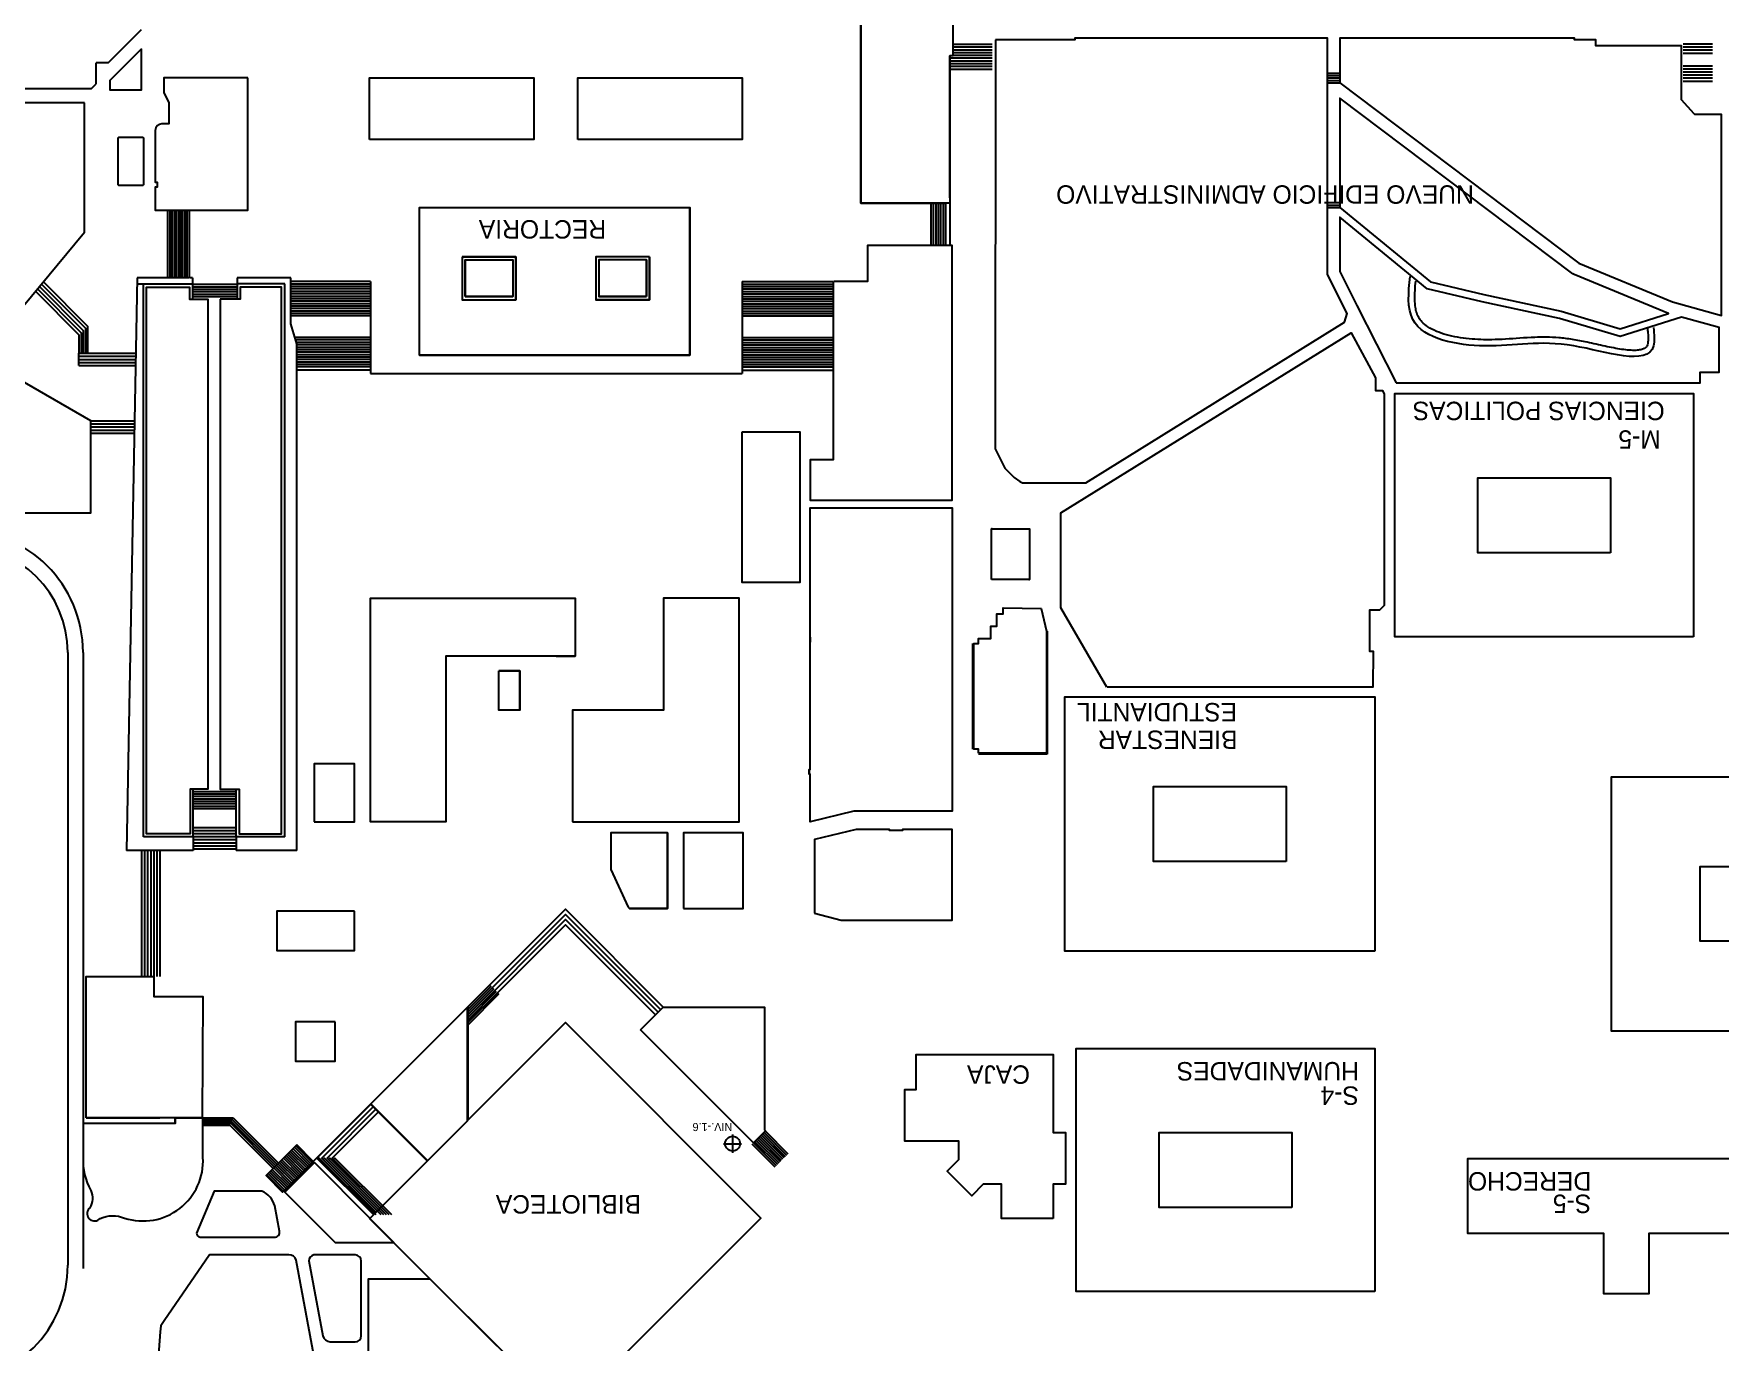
# Model space of a CAD drawing. Header units: millimetres. Extents: x 1062 to 2630, y 446 to 2121.
# Drawn here: x 1831.3 to 2106.1, y 1714.2 to 1927.4 of the extents above; entities that cross this region are included whole.
import ezdxf

# ---------------------------------------------------------------- set-up
doc = ezdxf.new("R2010")
doc.units = ezdxf.units.MM
for name, color, linetype in [('1 EDIFICIO_MOSHE', 5, 'Continuous'), ('2 AREA VERDE_MOSHE', 3, 'Continuous'), ('4 LINEAS_MOSHE', 6, 'Continuous'), ('5 TEXTO_MOSHE', 1, 'Continuous'), ('6 AREAS DEPORTIVAS', 194, 'Continuous'), ('7 ZONA DE PARQUEO MOSHE', 132, 'Continuous')]:
    doc.layers.add(name, color=color, linetype=linetype)
doc.styles.add('md', font='')
doc.styles.get('md').set_extended_font_data('MicrogrammaDMedExt')

msp = doc.modelspace()

# ---------------------------------------------------------------- hatches: boundary and pattern name
at = {"layer": '4 LINEAS_MOSHE'}
h = msp.add_hatch(dxfattribs=at)
h.set_pattern_fill('LINE', color=256, scale=0.1, angle=675, style=0)
h.set_pattern_definition([(315, (4977.4636, 3080.30556), (0.224506403, 0.224506403), [])])
h.paths.add_polyline_path([(1869.18, 1741.33), (1871.88, 1738.63), (1876.87, 1743.63), (1874.18, 1746.32)])

# ---------------------------------------------------------------- linework, layer by layer
at = {"layer": '1 EDIFICIO_MOSHE'}
for p, q in [((1938.23, 1899.09), (1938.23, 1875.06)), ((1938.23, 1899.09), (1938.23, 1875.06)), ((1901.13, 1891.08), (1901.13, 1884.07)), ((1901.13, 1891.08), (1909.88, 1891.08)), ((1901.13, 1891.08), (1901.13, 1884.07)), ((1901.13, 1891.08), (1909.88, 1891.08)), ((1909.88, 1891.08), (1909.88, 1884.07)), ((1909.88, 1891.08), (1909.88, 1884.07)), ((1922.92, 1891.08), (1922.92, 1884.07)), ((1931.67, 1891.08), (1922.92, 1891.08)), ((1922.92, 1891.08), (1922.92, 1884.07)), ((1931.67, 1891.08), (1922.92, 1891.08)), ((1931.67, 1891.08), (1931.67, 1884.07)), ((1931.67, 1891.08), (1931.67, 1884.07)), ((1901.63, 1890.58), (1901.63, 1884.57)), ((1901.63, 1890.58), (1909.38, 1890.58)), ((1901.63, 1890.58), (1901.63, 1884.57)), ((1901.63, 1890.58), (1909.38, 1890.58)), ((1909.38, 1890.58), (1909.38, 1884.57)), ((1909.38, 1890.58), (1909.38, 1884.57)), ((1923.42, 1890.58), (1923.42, 1884.57)), ((1931.17, 1890.58), (1923.42, 1890.58)), ((1923.42, 1890.58), (1923.42, 1884.57)), ((1931.17, 1890.58), (1923.42, 1890.58)), ((1931.17, 1890.58), (1931.17, 1884.57)), ((1931.17, 1890.58), (1931.17, 1884.57)), ((1901.13, 1884.07), (1909.88, 1884.07)), ((1901.13, 1884.07), (1909.88, 1884.07)), ((1901.63, 1884.57), (1909.38, 1884.57)), ((1901.63, 1884.57), (1909.38, 1884.57)), ((1931.67, 1884.07), (1922.92, 1884.07)), ((1931.67, 1884.07), (1922.92, 1884.07)), ((1931.17, 1884.57), (1923.42, 1884.57)), ((1931.17, 1884.57), (1923.42, 1884.57)), ((1894.18, 1875.06), (1938.23, 1875.06)), ((1894.18, 1875.06), (1938.23, 1875.06))]:
    msp.add_line(p, q, dxfattribs=at)
for points in [[(1938.23, 1875.06), (1894.18, 1875.06), (1894.18, 1899.09), (1938.23, 1899.09), (1938.23, 1875.06), (1938.23, 1899.09)], [(1901.13, 1891.08), (1901.13, 1884.07), (1909.88, 1884.07), (1909.88, 1891.08)], [(1931.67, 1891.08), (1922.92, 1891.08), (1922.92, 1884.07), (1931.67, 1884.07)], [(1901.63, 1884.57), (1901.63, 1890.58), (1909.38, 1890.58), (1909.38, 1884.57)], [(1931.17, 1884.57), (1931.17, 1890.58), (1923.42, 1890.58), (1923.42, 1884.57)], [(2101.77, 1829.11), (2053.12, 1829.11), (2053.12, 1868.76), (2101.77, 1868.76)], [(2088.26, 1842.83), (2066.63, 1842.83), (2066.63, 1855.04), (2088.26, 1855.04)], [(2049.81, 1777.92), (1999.35, 1777.92), (1999.35, 1819.37), (2049.81, 1819.37)], [(2138.88, 1764.89), (2088.42, 1764.89), (2088.42, 1806.34), (2138.88, 1806.34)], [(2035.39, 1792.54), (2013.77, 1792.54), (2013.77, 1804.75), (2035.39, 1804.75)], [(2124.46, 1779.51), (2102.84, 1779.51), (2102.84, 1791.72), (2124.46, 1791.72)], [(2049.81, 1722.41), (2001.15, 1722.41), (2001.15, 1762.06), (2049.81, 1762.06)], [(2036.29, 1736.13), (2014.67, 1736.13), (2014.67, 1748.34), (2036.29, 1748.34)], [(1895.94, 1724.47), (1885.84, 1724.47), (1885.84, 1691.46), (1927.37, 1691.46), (1927.37, 1711.95), (1917.91, 1702.5)]]:
    msp.add_lwpolyline(points, close=True, dxfattribs=at)
for points in [[(1886.05, 1734.35), (1917.91, 1702.5), (1949.81, 1734.4), (1917.96, 1766.25), (1886.06, 1734.35)], [(1997.44, 1734.33), (1989.03, 1734.33), (1989.03, 1739.93), (1986.04, 1739.93), (1984.15, 1738.05), (1980.14, 1742.06), (1982.03, 1743.94), (1982.03, 1746.94), (1973.27, 1746.94), (1973.27, 1755.35), (1975.09, 1755.35), (1975.09, 1761.06), (1997.44, 1761.06), (1997.44, 1748.34), (1999.42, 1748.34), (1999.42, 1739.93), (1997.44, 1739.93), (1997.44, 1734.33)], [(2160.47, 1744.07), (2160.47, 1731.96), (2138.36, 1731.96), (2138.36, 1722.11), (2138.36, 1731.96), (2160.47, 1731.96), (2160.47, 1744.07), (2064.96, 1744.07), (2064.96, 1731.96), (2087.08, 1731.96), (2087.08, 1722.11), (2094.51, 1722.11), (2094.51, 1731.96), (2130.93, 1731.96), (2130.1, 1731.96)]]:
    msp.add_lwpolyline(points, dxfattribs=at)
at = {"layer": '2 AREA VERDE_MOSHE'}
for p, q in [((1981.08, 1930.22), (1981.08, 1924.12)), ((1980.58, 1900.69), (1980.58, 1923.82)), ((1995, 1854.06), (1995, 1854.21)), ((1987.46, 1846.71), (1987.36, 1846.71)), ((1987.36, 1846.61), (1987.36, 1846.71)), ((1987.46, 1846.71), (1993.47, 1846.71)), ((1993.47, 1846.71), (1993.57, 1846.71)), ((1993.57, 1846.61), (1993.57, 1846.71)), ((1987.36, 1838.6), (1987.36, 1846.61)), ((1987.36, 1838.6), (1987.36, 1846.61)), ((1993.57, 1846.61), (1993.57, 1838.6)), ((1993.57, 1846.61), (1993.57, 1838.6)), ((1987.36, 1838.6), (1987.36, 1838.5)), ((1987.36, 1838.6), (1987.36, 1838.5)), ((1987.36, 1838.6), (1987.36, 1838.5)), ((1987.46, 1838.5), (1987.36, 1838.5)), ((1987.46, 1838.5), (1987.36, 1838.5)), ((1987.46, 1838.5), (1987.36, 1838.5)), ((1993.47, 1838.5), (1987.46, 1838.5)), ((1993.47, 1838.5), (1987.46, 1838.5)), ((1993.47, 1838.5), (1987.46, 1838.5)), ((1993.47, 1838.5), (1993.57, 1838.5)), ((1993.47, 1838.5), (1993.57, 1838.5)), ((1993.47, 1838.5), (1993.57, 1838.5)), ((1993.57, 1838.6), (1993.57, 1838.5)), ((1993.57, 1838.6), (1993.57, 1838.5)), ((1993.57, 1838.6), (1993.57, 1838.5)), ((1984.36, 1810.83), (1984.36, 1828.05)), ((1996.32, 1830.05), (1996.47, 1830.05)), ((1996.47, 1830.05), (1996.47, 1810.03)), ((1910.5, 1823.58), (1907.09, 1823.58)), ((1910.5, 1817.17), (1910.5, 1823.58)), ((1996.47, 1810.03), (1985.26, 1810.03)), ((1957.85, 1807.53), (1957.65, 1807.53)), ((1957.65, 1807.53), (1957.65, 1806.73)), ((1957.65, 1806.73), (1957.85, 1806.73)), ((1934.61, 1797.2), (1925.33, 1797.2)), ((1925.33, 1797.2), (1925.33, 1791.2)), ((1934.61, 1797.2), (1934.61, 1784.86)), ((1925.33, 1791.2), (1928.17, 1785.08)), ((1928.17, 1785.08), (1928.38, 1784.86)), ((1934.61, 1784.86), (1928.38, 1784.86)), ((1854.38, 1749.84), (1854.38, 1750.75))]:
    msp.add_line(p, q, dxfattribs=at)
for points in [[(1966.06, 1930.22), (1966.06, 1899.79), (1979.78, 1899.79), (1966.06, 1899.79), (1966.06, 1930.22), (1980.28, 1930.22), (1981.08, 1930.22), (1981.08, 1924.12), (1981.08, 1923.82), (1980.58, 1923.82), (1980.58, 1900.69), (1980.58, 1899.79), (1979.78, 1899.79)], [(1988.01, 1926.42), (1987.96, 1859.77), (1989.53, 1856.63), (1991.09, 1855.07), (1992, 1854.45), (1992.43, 1854.21), (2002.46, 1854.21), (2002.46, 1854.21), (2002.73, 1854.22), (2044.91, 1880.4), (2045.34, 1881.85), (2042.12, 1888.19), (2042.12, 1926.72), (2000.98, 1926.72), (2000.98, 1926.42), (1988.01, 1926.42)], [(1919.97, 1910.19), (1919.97, 1920.21), (1946.74, 1920.21), (1946.74, 1910.2), (1919.97, 1910.2)], [(1961.56, 1887.02), (1961.56, 1882.62), (1961.56, 1876.11), (1961.56, 1871.81), (1961.56, 1857.99), (1958.05, 1857.99), (1957.85, 1857.99), (1957.85, 1854.19), (1957.85, 1853.39), (1957.85, 1851.38), (1963.86, 1851.38), (1980.98, 1851.38), (1980.98, 1892.93), (1967.16, 1892.93), (1967.16, 1887.02), (1961.66, 1887.02)], [(1857.31, 1804.29), (1856.81, 1804.29), (1856.81, 1797.04), (1849.68, 1797.04), (1849.68, 1886.14), (1856.69, 1886.14), (1856.69, 1884.14), (1857.19, 1884.14), (1859.69, 1884.14), (1859.69, 1804.29), (1857.06, 1804.29)], [(2006.18, 1820.93), (1998.67, 1833.86), (1998.67, 1849.35), (2045.97, 1878.7), (2049.94, 1871.33), (2049.94, 1869.27), (2051.08, 1869.27), (2051.34, 1868.67), (2051.34, 1834.23), (2050.57, 1833.46), (2048.94, 1833.46), (2048.94, 1826.82), (2049.54, 1826.82), (2049.52, 1820.93), (2006.2, 1820.91)], [(1957.85, 1829.06), (1957.85, 1828.26), (1957.85, 1829.06), (1957.85, 1846.48), (1957.85, 1850.08), (1957.85, 1850.18), (1963.86, 1850.18), (1980.98, 1850.18), (1980.98, 1833.66), (1980.98, 1800.73), (1964.96, 1800.73), (1957.85, 1799), (1957.85, 1806.73), (1957.65, 1806.73), (1957.65, 1807.53), (1957.85, 1807.53), (1957.85, 1828.26)], [(1987.36, 1838.5), (1987.36, 1846.71), (1993.57, 1846.71), (1993.57, 1838.5), (1987.36, 1838.5)], [(1987.36, 1838.5), (1987.36, 1846.71), (1993.57, 1846.71), (1993.57, 1838.5), (1987.36, 1838.5)], [(1916.45, 1825.98), (1919.56, 1825.98), (1898.48, 1825.98), (1898.48, 1799), (1886.17, 1799), (1886.17, 1835.44), (1919.56, 1835.44), (1919.56, 1825.98)], [(1985.26, 1810.18), (1985.26, 1810.83), (1984.51, 1810.83), (1984.51, 1828.05), (1985.26, 1828.05), (1985.26, 1828.85), (1987.26, 1828.85), (1987.26, 1830.85), (1988.26, 1830.85), (1988.26, 1832.86), (1989.26, 1832.86), (1989.26, 1833.86), (1995.49, 1833.75), (1996.32, 1830.05), (1996.32, 1810.18), (1985.26, 1810.18)]]:
    msp.add_lwpolyline(points, dxfattribs=at)
for points in [[(2083.09, 1890.03), (2098.31, 1883.72), (2106.32, 1881.52), (2106.32, 1914.26), (2105.62, 1914.26), (2104.22, 1914.26), (2101.98, 1914.26), (2101.89, 1914.36), (2099.79, 1916.66), (2099.79, 1925.42), (2085.87, 1925.42), (2085.87, 1926.42), (2082.37, 1926.42), (2082.37, 1926.72), (2044.13, 1926.72), (2044.13, 1919.41)], [(1848.88, 1924.94), (1843.74, 1919.8), (1843.74, 1918.3), (1848.88, 1918.3)], [(1886.05, 1910.2), (1886.05, 1920.21), (1912.82, 1920.21), (1912.82, 1910.2)], [(1839.62, 1916.18), (1829.36, 1916.18), (1829.36, 1882.75), (1839.62, 1895.06)], [(2058.93, 1886.97), (2067.57, 1884.92), (2080.21, 1882.18), (2089.79, 1879.33), (2097.66, 1881.83), (2082.33, 1888.18), (2082.09, 1888.28), (2044.13, 1916.9), (2044.13, 1908.49), (2044.13, 1906.49), (2044.13, 1901.59), (2044.13, 1899.09)], [(2053.3, 1870.53), (2102.82, 1870.53), (2102.82, 1872.24), (2105.92, 1872.24), (2105.92, 1879.55), (2099.79, 1881.24), (2089.8, 1878.07), (2079.91, 1881.02), (2067.31, 1883.75), (2058.38, 1885.86), (2044.13, 1897.54), (2044.13, 1888.68), (2046.92, 1883.15)], [(1861.69, 1884.14), (1861.69, 1804.29), (1864.32, 1804.29), (1864.82, 1804.29), (1864.82, 1797.04), (1871.71, 1797.04), (1871.71, 1886.14), (1864.95, 1886.14), (1864.95, 1884.14), (1864.45, 1884.14)], [(1840.6, 1864.33), (1823.85, 1874.01), (1823.85, 1853.13), (1823.85, 1849.32), (1840.6, 1849.32)], [(1946.69, 1862.47), (1946.69, 1838.04), (1956.2, 1838.04), (1956.2, 1862.47)], [(1919.11, 1799), (1946.24, 1799), (1946.24, 1835.44), (1933.93, 1835.44), (1933.93, 1817.17), (1919.11, 1817.17)], [(1907.09, 1823.58), (1910.5, 1823.58), (1910.5, 1817.17), (1907.09, 1817.17)], [(1877.01, 1799), (1883.57, 1799), (1883.57, 1808.41), (1877.01, 1808.41)], [(1928.17, 1785.08), (1928.38, 1784.86), (1934.61, 1784.86), (1934.61, 1797.2), (1925.33, 1797.2), (1925.33, 1791.2)], [(1937.21, 1784.86), (1946.93, 1784.86), (1946.93, 1797.2), (1937.21, 1797.2)], [(1958.56, 1784.12), (1962.86, 1782.95), (1980.98, 1782.95), (1980.98, 1797.57), (1980.98, 1797.72), (1972.87, 1797.72), (1972.87, 1797.57), (1970.77, 1797.57), (1970.77, 1797.72), (1965.32, 1797.72), (1958.56, 1796.08)], [(1883.57, 1784.43), (1870.95, 1784.43), (1870.95, 1778.02), (1883.57, 1778.02)], [(1930.17, 1765.09), (1933.88, 1768.8), (1950.4, 1768.8), (1950.4, 1748.78), (1950.58, 1748.6), (1948.62, 1746.64)], [(1880.41, 1766.41), (1873.96, 1766.41), (1873.96, 1759.95), (1880.41, 1759.95)], [(1877.05, 1743.45), (1872.23, 1738.63), (1880.46, 1730.4), (1890.01, 1730.4), (1886.06, 1734.35), (1886.1, 1734.4)]]:
    msp.add_lwpolyline(points, close=True, dxfattribs=at)
for points in [[(1866.2, 1920.23), (1852.53, 1920.23), (1852.53, 1917.84), (1853.33, 1916.14), (1853.33, 1912.72), (1852.2, 1912.72, 0.392499), (1851.13, 1911.65), (1851.13, 1903.21), (1851.43, 1903.21), (1851.43, 1902.41), (1851.13, 1902.41), (1851.13, 1898.66), (1866.2, 1898.66)], [(1849.03, 1910.57, -0.414214), (1849.22, 1910.37), (1849.22, 1902.85, -0.414214), (1849.03, 1902.66), (1845.26, 1902.66, -0.414214), (1845.07, 1902.85), (1845.07, 1910.37, -0.414214), (1845.26, 1910.57)], [(1858.89, 1744.28), (1858.89, 1750.75), (1854.38, 1750.75), (1854.38, 1749.84), (1839.37, 1749.84), (1839.37, 1744.28, 0.143937), (1840.61, 1738.9, -0.251152), (1840.45, 1736.05, 0.038993), (1840.32, 1735.92, 0.999988), (1842.12, 1734.33, -0.20697), (1846.12, 1734.4, 0.527637)], [(1857.85, 1731.95, 0.381425), (1858.42, 1731.3), (1870.54, 1731.29, 0.505734), (1871.36, 1732.28), (1870.59, 1736.39, 0.230638), (1868.5, 1738.8), (1861.74, 1738.8), (1860.74, 1738.8)], [(1880.31, 1690.27, 0.646086), (1880.94, 1690.68), (1880.94, 1690.7), (1874.06, 1727.56, 0.36095), (1872.9, 1728.39), (1859.94, 1728.4), (1852.58, 1717.67), (1852.02, 1716.84), (1851.94, 1715.84), (1851.49, 1710.02)], [(1878.43, 1715.2, 0.295462), (1879.61, 1714.23), (1883.7, 1714.23, 0.408903), (1884.68, 1715.21), (1884.68, 1727.4, 0.40806), (1883.68, 1728.4), (1876.97, 1728.4, 0.350214), (1876.15, 1727.41)]]:
    msp.add_lwpolyline(points, format="xyb", close=True, dxfattribs=at)
at = {"layer": '4 LINEAS_MOSHE'}
for p, q in [((1981.08, 1925.72), (1987.51, 1925.72)), ((1981.08, 1925.72), (1987.51, 1925.72)), ((1981.08, 1925.27), (1987.51, 1925.27)), ((1981.08, 1925.27), (1987.51, 1925.27)), ((1981.08, 1924.82), (1987.51, 1924.82)), ((1981.08, 1924.82), (1987.51, 1924.82)), ((1981.08, 1924.37), (1987.51, 1924.37)), ((1981.08, 1924.37), (1987.51, 1924.37)), ((1981.08, 1923.92), (1987.51, 1923.92)), ((1981.08, 1923.92), (1987.51, 1923.92)), ((2104.85, 1925.72), (2100.09, 1925.72)), ((2104.85, 1925.22), (2100.09, 1925.22)), ((2104.85, 1924.72), (2100.09, 1924.72)), ((2104.85, 1924.22), (2100.09, 1924.22)), ((1980.58, 1923.47), (1987.51, 1923.47)), ((1980.58, 1923.47), (1987.51, 1923.47)), ((1980.58, 1923.02), (1987.51, 1923.02)), ((1980.58, 1923.02), (1987.51, 1923.02)), ((1980.58, 1922.57), (1987.51, 1922.57)), ((1980.58, 1922.57), (1987.51, 1922.57)), ((1980.58, 1922.11), (1987.51, 1922.11)), ((1980.58, 1922.11), (1987.51, 1922.11)), ((1980.58, 1921.66), (1987.51, 1921.66)), ((1980.58, 1921.66), (1987.51, 1921.66)), ((2042.12, 1921.01), (2044.13, 1921.01)), ((2042.12, 1921.01), (2044.13, 1921.01)), ((2042.12, 1921.01), (2044.13, 1921.01)), ((2042.12, 1921.01), (2044.13, 1921.01)), ((2042.12, 1921.01), (2044.13, 1921.01)), ((2042.12, 1921.01), (2044.13, 1921.01)), ((2042.12, 1921.01), (2044.13, 1921.01)), ((2042.12, 1921.01), (2044.13, 1921.01)), ((2042.12, 1921.01), (2044.13, 1921.01)), ((2042.12, 1921.01), (2044.13, 1921.01)), ((2042.12, 1921.01), (2044.13, 1921.01)), ((2042.12, 1921.01), (2044.13, 1921.01)), ((2100.09, 1922.21), (2104.85, 1922.21)), ((2100.09, 1921.71), (2104.85, 1921.71)), ((2100.09, 1921.21), (2104.85, 1921.21)), ((2042.12, 1920.61), (2044.13, 1920.61)), ((2042.12, 1920.61), (2044.13, 1920.61)), ((2042.12, 1920.61), (2044.13, 1920.61)), ((2042.12, 1920.61), (2044.13, 1920.61)), ((2042.12, 1920.61), (2044.13, 1920.61)), ((2042.12, 1920.61), (2044.13, 1920.61)), ((2042.12, 1920.61), (2044.13, 1920.61)), ((2042.12, 1920.61), (2044.13, 1920.61)), ((2042.12, 1920.61), (2044.13, 1920.61)), ((2042.12, 1920.61), (2044.13, 1920.61)), ((2042.12, 1920.61), (2044.13, 1920.61)), ((2042.12, 1920.61), (2044.13, 1920.61)), ((2042.12, 1920.21), (2044.13, 1920.21)), ((2042.12, 1920.21), (2044.13, 1920.21)), ((2042.12, 1920.21), (2044.13, 1920.21)), ((2042.12, 1920.21), (2044.13, 1920.21)), ((2042.12, 1920.21), (2044.13, 1920.21)), ((2042.12, 1920.21), (2044.13, 1920.21)), ((2042.12, 1920.21), (2044.13, 1920.21)), ((2042.12, 1920.21), (2044.13, 1920.21)), ((2042.12, 1920.21), (2044.13, 1920.21)), ((2042.12, 1920.21), (2044.13, 1920.21)), ((2042.12, 1920.21), (2044.13, 1920.21)), ((2042.12, 1920.21), (2044.13, 1920.21)), ((2042.12, 1919.81), (2044.13, 1919.81)), ((2042.12, 1919.81), (2044.13, 1919.81)), ((2042.12, 1919.81), (2044.13, 1919.81)), ((2042.12, 1919.81), (2044.13, 1919.81)), ((2042.12, 1919.81), (2044.13, 1919.81)), ((2042.12, 1919.81), (2044.13, 1919.81)), ((2042.12, 1919.81), (2044.13, 1919.81)), ((2042.12, 1919.81), (2044.13, 1919.81)), ((2042.12, 1919.81), (2044.13, 1919.81)), ((2042.12, 1919.81), (2044.13, 1919.81)), ((2042.12, 1919.81), (2044.13, 1919.81)), ((2042.12, 1919.81), (2044.13, 1919.81)), ((2042.12, 1919.41), (2044.13, 1919.41)), ((2042.12, 1919.41), (2044.13, 1919.41)), ((2042.12, 1919.41), (2044.13, 1919.41)), ((2042.12, 1919.41), (2044.13, 1919.41)), ((2042.12, 1919.41), (2044.13, 1919.41)), ((2042.12, 1919.41), (2044.13, 1919.41)), ((2042.12, 1919.41), (2044.13, 1919.41)), ((2042.12, 1919.41), (2044.13, 1919.41)), ((2042.12, 1919.41), (2044.13, 1919.41)), ((2042.12, 1919.41), (2044.13, 1919.41)), ((2042.12, 1919.41), (2044.13, 1919.41)), ((2042.12, 1919.41), (2044.13, 1919.41)), ((2100.09, 1920.71), (2104.85, 1920.71)), ((2100.09, 1920.21), (2104.85, 1920.21)), ((2100.09, 1919.71), (2104.85, 1919.71)), ((1977.47, 1899.79), (1977.47, 1892.93)), ((1977.88, 1899.79), (1977.88, 1892.93)), ((1978.28, 1899.79), (1978.28, 1892.93)), ((1978.68, 1899.79), (1978.68, 1892.93)), ((1979.08, 1899.79), (1979.08, 1892.93)), ((1979.48, 1899.79), (1979.48, 1892.93)), ((1979.88, 1899.79), (1979.88, 1892.93)), ((1980.58, 1899.79), (1980.58, 1892.93)), ((2042.12, 1899.89), (2044.13, 1899.89)), ((2042.12, 1899.89), (2044.13, 1899.89)), ((2042.12, 1899.89), (2044.13, 1899.89)), ((2042.12, 1899.89), (2044.13, 1899.89)), ((2042.12, 1899.89), (2044.13, 1899.89)), ((2042.12, 1899.89), (2044.13, 1899.89)), ((2042.12, 1899.89), (2044.13, 1899.89)), ((2042.12, 1899.89), (2044.13, 1899.89)), ((2042.12, 1899.49), (2044.13, 1899.49)), ((2042.12, 1899.49), (2044.13, 1899.49)), ((2042.12, 1899.49), (2044.13, 1899.49)), ((2042.12, 1899.49), (2044.13, 1899.49)), ((2042.12, 1899.49), (2044.13, 1899.49)), ((2042.12, 1899.49), (2044.13, 1899.49)), ((2042.12, 1899.49), (2044.13, 1899.49)), ((2042.12, 1899.49), (2044.13, 1899.49)), ((2042.12, 1899.09), (2044.13, 1899.09)), ((2042.12, 1899.09), (2044.13, 1899.09)), ((2042.12, 1899.09), (2044.13, 1899.09)), ((2042.12, 1899.09), (2044.13, 1899.09)), ((2042.12, 1899.09), (2044.13, 1899.09)), ((2042.12, 1899.09), (2044.13, 1899.09)), ((2042.12, 1899.09), (2044.13, 1899.09)), ((2042.12, 1899.09), (2044.13, 1899.09)), ((1853.19, 1887.64), (1853.19, 1898.66)), ((1853.19, 1887.64), (1853.19, 1898.66)), ((1853.54, 1887.64), (1853.54, 1898.66)), ((1853.54, 1887.64), (1853.54, 1898.66)), ((1853.89, 1887.64), (1853.89, 1898.66)), ((1853.89, 1887.64), (1853.89, 1898.66)), ((1854.24, 1887.64), (1854.24, 1898.66)), ((1854.24, 1887.64), (1854.24, 1898.66)), ((1854.59, 1887.64), (1854.59, 1898.66)), ((1854.59, 1887.64), (1854.59, 1898.66)), ((1854.94, 1887.64), (1854.94, 1898.66)), ((1854.94, 1887.64), (1854.94, 1898.66)), ((1855.29, 1887.64), (1855.29, 1898.66)), ((1855.29, 1887.64), (1855.29, 1898.66)), ((1855.64, 1887.64), (1855.64, 1898.66)), ((1855.64, 1887.64), (1855.64, 1898.66)), ((1855.99, 1887.64), (1855.99, 1898.66)), ((1855.99, 1887.64), (1855.99, 1898.66)), ((1856.34, 1887.64), (1856.34, 1898.66)), ((1856.34, 1887.64), (1856.34, 1898.66)), ((1856.69, 1887.66), (1856.69, 1898.66)), ((1856.69, 1887.66), (1856.69, 1898.66)), ((1831.6, 1885.44), (1838.69, 1878.35)), ((1831.6, 1885.44), (1838.69, 1878.35)), ((1831.92, 1885.83), (1839.04, 1878.7)), ((1831.92, 1885.83), (1839.04, 1878.7)), ((1832.24, 1886.21), (1839.4, 1879.06)), ((1832.24, 1886.21), (1839.4, 1879.06)), ((1832.56, 1886.6), (1839.75, 1879.41)), ((1832.56, 1886.6), (1839.75, 1879.41)), ((1832.89, 1886.98), (1840.1, 1879.77)), ((1832.89, 1886.98), (1840.1, 1879.77)), ((1864.45, 1886.54), (1857.19, 1886.54)), ((1864.45, 1886.14), (1857.19, 1886.14)), ((1864.45, 1885.74), (1857.19, 1885.74)), ((1864.45, 1885.34), (1857.19, 1885.34)), ((1886.22, 1887.02), (1873.21, 1887.02)), ((1886.21, 1886.62), (1873.21, 1886.62)), ((1886.19, 1886.22), (1873.21, 1886.22)), ((1886.18, 1885.82), (1873.21, 1885.82)), ((1886.16, 1885.42), (1873.21, 1885.42)), ((1886.22, 1887.02), (1874.16, 1887.02)), ((1886.21, 1886.62), (1874.16, 1886.62)), ((1886.19, 1886.22), (1874.16, 1886.22)), ((1886.18, 1885.82), (1874.16, 1885.82)), ((1886.16, 1885.42), (1874.16, 1885.42)), ((1886.22, 1887.02), (1886.22, 1872.06)), ((1886.22, 1887.02), (1886.22, 1885.82)), ((1886.22, 1887.02), (1886.22, 1872.06)), ((1886.22, 1887.02), (1886.22, 1885.82)), ((1946.74, 1887.02), (1946.74, 1872.06)), ((1946.74, 1887.02), (1961.56, 1887.02)), ((1946.74, 1887.02), (1946.74, 1872.06)), ((1946.74, 1887.02), (1946.74, 1872.06)), ((1946.74, 1887.02), (1961.56, 1887.02)), ((1946.74, 1887.02), (1946.74, 1872.06)), ((1946.74, 1887.02), (1959.61, 1887.02)), ((1946.74, 1887.02), (1946.74, 1872.06)), ((1946.74, 1886.62), (1961.56, 1886.62)), ((1946.74, 1886.62), (1961.56, 1886.62)), ((1946.74, 1886.62), (1959.61, 1886.62)), ((1946.74, 1886.22), (1961.56, 1886.22)), ((1946.74, 1886.22), (1961.56, 1886.22)), ((1946.74, 1886.22), (1959.61, 1886.22)), ((1946.74, 1885.82), (1961.56, 1885.82)), ((1946.74, 1885.82), (1961.56, 1885.82)), ((1946.74, 1885.82), (1959.61, 1885.82)), ((1946.74, 1885.42), (1961.56, 1885.42)), ((1946.74, 1885.42), (1961.56, 1885.42)), ((1946.74, 1885.42), (1959.61, 1885.42)), ((1864.45, 1884.94), (1857.19, 1884.94)), ((1864.45, 1884.54), (1857.19, 1884.54)), ((1886.15, 1885.02), (1873.21, 1885.02)), ((1886.13, 1884.62), (1873.21, 1884.62)), ((1886.12, 1884.22), (1873.21, 1884.22)), ((1886.1, 1883.82), (1873.21, 1883.82)), ((1886.09, 1883.42), (1873.21, 1883.42)), ((1886.07, 1883.02), (1873.21, 1883.02)), ((1886.06, 1882.62), (1873.21, 1882.62)), ((1886.15, 1885.02), (1874.16, 1885.02)), ((1886.13, 1884.62), (1874.16, 1884.62)), ((1886.12, 1884.22), (1874.16, 1884.22)), ((1886.1, 1883.82), (1874.16, 1883.82)), ((1886.09, 1883.42), (1874.16, 1883.42)), ((1886.07, 1883.02), (1874.16, 1883.02)), ((1886.06, 1882.62), (1874.16, 1882.62)), ((1946.74, 1885.02), (1961.56, 1885.02)), ((1946.74, 1885.02), (1961.56, 1885.02)), ((1946.74, 1885.02), (1959.61, 1885.02)), ((1946.74, 1884.62), (1961.56, 1884.62)), ((1946.74, 1884.62), (1961.56, 1884.62)), ((1946.74, 1884.62), (1959.61, 1884.62)), ((1946.74, 1884.22), (1961.56, 1884.22)), ((1946.74, 1884.22), (1961.56, 1884.22)), ((1946.74, 1884.22), (1959.61, 1884.22)), ((1946.74, 1883.82), (1961.56, 1883.82)), ((1946.74, 1883.82), (1961.56, 1883.82)), ((1946.74, 1883.82), (1959.61, 1883.82)), ((1946.74, 1883.42), (1961.56, 1883.42)), ((1946.74, 1883.42), (1961.56, 1883.42)), ((1946.74, 1883.42), (1959.61, 1883.42)), ((1946.74, 1883.02), (1961.56, 1883.02)), ((1946.74, 1883.02), (1961.56, 1883.02)), ((1946.74, 1883.02), (1959.61, 1883.02)), ((1946.74, 1882.62), (1961.56, 1882.62)), ((1946.74, 1882.62), (1961.56, 1882.62)), ((1946.74, 1882.62), (1959.61, 1882.62)), ((1840.1, 1879.77), (1840.1, 1875.35)), ((1840.1, 1879.77), (1840.1, 1875.35)), ((1886.04, 1882.22), (1873.21, 1882.22)), ((1886.03, 1881.82), (1873.21, 1881.82)), ((1886.01, 1881.42), (1873.21, 1881.42)), ((1886.04, 1882.22), (1874.16, 1882.22)), ((1886.03, 1881.82), (1874.16, 1881.82)), ((1886.01, 1881.42), (1874.16, 1881.42)), ((1946.74, 1882.22), (1961.56, 1882.22)), ((1946.74, 1881.82), (1961.56, 1881.82)), ((1946.74, 1881.42), (1961.56, 1881.42)), ((1946.76, 1882.22), (1961.56, 1882.22)), ((1946.76, 1882.22), (1959.61, 1882.22)), ((1946.77, 1881.82), (1961.56, 1881.82)), ((1946.77, 1881.82), (1959.61, 1881.82)), ((1946.78, 1881.42), (1961.56, 1881.42)), ((1946.78, 1881.42), (1959.61, 1881.42)), ((1838.69, 1878.35), (1838.69, 1875.35)), ((1838.69, 1878.35), (1838.69, 1875.35)), ((1839.04, 1878.7), (1839.04, 1875.35)), ((1839.04, 1878.7), (1839.04, 1875.35)), ((1839.4, 1879.06), (1839.4, 1875.35)), ((1839.4, 1879.06), (1839.4, 1875.35)), ((1839.75, 1879.41), (1839.75, 1875.35)), ((1839.75, 1879.41), (1839.75, 1875.35)), ((1886.22, 1877.91), (1873.89, 1877.91)), ((1886.22, 1877.51), (1874.01, 1877.51)), ((1886.22, 1877.11), (1874.14, 1877.11)), ((1886.22, 1877.91), (1874.84, 1877.91)), ((1886.22, 1877.51), (1874.96, 1877.51)), ((1886.22, 1877.11), (1875.09, 1877.11)), ((1946.74, 1877.91), (1961.56, 1877.91)), ((1946.74, 1877.51), (1961.56, 1877.51)), ((1946.74, 1877.11), (1961.56, 1877.11)), ((1946.91, 1877.91), (1961.56, 1877.91)), ((1946.91, 1877.91), (1959.27, 1877.91)), ((1946.93, 1877.51), (1961.56, 1877.51)), ((1946.93, 1877.51), (1959.21, 1877.51)), ((1946.94, 1877.11), (1961.56, 1877.11)), ((1946.94, 1877.11), (1959.15, 1877.11)), ((1838.69, 1875.35), (1847.95, 1875.35)), ((1838.69, 1873.34), (1838.69, 1875.35)), ((1838.69, 1875.35), (1847.95, 1875.35)), ((1838.69, 1875.35), (1847.95, 1875.35)), ((1838.69, 1873.34), (1838.69, 1875.35)), ((1838.69, 1874.85), (1847.94, 1874.85)), ((1838.69, 1874.85), (1847.94, 1874.85)), ((1838.69, 1874.85), (1847.94, 1874.85)), ((1838.69, 1874.35), (1847.93, 1874.35)), ((1838.69, 1874.35), (1847.93, 1874.35)), ((1838.69, 1874.35), (1847.93, 1874.35)), ((1886.22, 1876.71), (1874.21, 1876.71)), ((1886.22, 1876.31), (1874.21, 1876.31)), ((1886.22, 1875.91), (1874.21, 1875.91)), ((1886.22, 1875.51), (1874.21, 1875.51)), ((1886.22, 1875.11), (1874.21, 1875.11)), ((1886.22, 1874.71), (1874.21, 1874.71)), ((1886.22, 1874.31), (1874.21, 1874.31)), ((1886.22, 1876.71), (1875.16, 1876.71)), ((1886.22, 1876.31), (1875.16, 1876.31)), ((1886.22, 1875.91), (1875.16, 1875.91)), ((1886.22, 1875.51), (1875.16, 1875.51)), ((1886.22, 1875.11), (1875.16, 1875.11)), ((1886.22, 1874.71), (1875.16, 1874.71)), ((1886.22, 1874.31), (1875.16, 1874.31)), ((1946.74, 1876.71), (1961.56, 1876.71)), ((1946.74, 1876.31), (1961.56, 1876.31)), ((1946.74, 1875.91), (1961.56, 1875.91)), ((1946.74, 1875.91), (1961.56, 1875.91)), ((1946.74, 1875.51), (1961.56, 1875.51)), ((1946.74, 1875.51), (1961.56, 1875.51)), ((1946.74, 1875.11), (1961.56, 1875.11)), ((1946.74, 1875.11), (1961.56, 1875.11)), ((1946.74, 1874.71), (1961.56, 1874.71)), ((1946.74, 1874.71), (1961.56, 1874.71)), ((1946.74, 1874.31), (1961.56, 1874.31)), ((1946.74, 1874.31), (1961.56, 1874.31)), ((1946.96, 1876.71), (1961.56, 1876.71)), ((1946.96, 1876.71), (1959.11, 1876.71)), ((1946.97, 1876.31), (1961.56, 1876.31)), ((1946.97, 1876.31), (1959.11, 1876.31)), ((1946.99, 1875.91), (1959.11, 1875.91)), ((1947, 1875.51), (1959.11, 1875.51)), ((1947.02, 1875.11), (1959.11, 1875.11)), ((1947.03, 1874.71), (1959.11, 1874.71)), ((1947.05, 1874.31), (1959.11, 1874.31)), ((1838.69, 1873.85), (1847.92, 1873.85)), ((1838.69, 1873.85), (1847.92, 1873.85)), ((1838.69, 1873.85), (1847.92, 1873.85)), ((1838.69, 1873.34), (1847.91, 1873.34)), ((1838.69, 1873.34), (1847.91, 1873.34)), ((1838.69, 1873.34), (1847.91, 1873.34)), ((1886.22, 1873.91), (1874.21, 1873.91)), ((1886.22, 1873.51), (1874.21, 1873.51)), ((1886.22, 1873.11), (1874.21, 1873.11)), ((1886.22, 1872.61), (1874.21, 1872.61)), ((1886.22, 1873.91), (1875.16, 1873.91)), ((1886.22, 1873.51), (1875.16, 1873.51)), ((1886.22, 1873.11), (1875.16, 1873.11)), ((1886.22, 1872.61), (1875.16, 1872.61)), ((1886.22, 1872.06), (1946.74, 1872.06)), ((1886.22, 1872.06), (1946.74, 1872.06)), ((1886.22, 1872.06), (1946.74, 1872.06)), ((1946.74, 1873.91), (1961.56, 1873.91)), ((1946.74, 1873.91), (1961.56, 1873.91)), ((1946.74, 1873.51), (1961.56, 1873.51)), ((1946.74, 1873.51), (1961.56, 1873.51)), ((1946.74, 1873.11), (1961.56, 1873.11)), ((1946.74, 1873.11), (1961.56, 1873.11)), ((1946.74, 1872.61), (1961.56, 1872.61)), ((1947.06, 1873.91), (1959.11, 1873.91)), ((1947.07, 1873.51), (1959.11, 1873.51)), ((1947.09, 1873.11), (1959.11, 1873.11)), ((1947.11, 1872.61), (1959.11, 1872.61)), ((1840.6, 1864.33), (1847.74, 1864.33)), ((1840.6, 1864.33), (1847.74, 1864.33)), ((1840.6, 1864.33), (1847.74, 1864.33)), ((1840.6, 1863.83), (1847.73, 1863.83)), ((1840.6, 1863.83), (1847.73, 1863.83)), ((1840.6, 1863.83), (1847.73, 1863.83)), ((1840.6, 1863.33), (1847.72, 1863.33)), ((1840.6, 1863.33), (1847.72, 1863.33)), ((1840.6, 1863.33), (1847.72, 1863.33)), ((1840.6, 1862.83), (1847.71, 1862.83)), ((1840.6, 1862.83), (1847.71, 1862.83)), ((1840.6, 1862.83), (1847.71, 1862.83)), ((1840.6, 1862.33), (1847.7, 1862.33)), ((1840.6, 1862.33), (1847.7, 1862.33)), ((1840.6, 1862.33), (1847.7, 1862.33)), ((1864.32, 1803.89), (1857.31, 1803.89)), ((1864.32, 1803.49), (1857.31, 1803.49)), ((1864.32, 1803.09), (1857.31, 1803.09)), ((1864.32, 1802.69), (1857.31, 1802.69)), ((1864.32, 1802.29), (1857.31, 1802.29)), ((1864.32, 1801.89), (1857.31, 1801.89)), ((1864.32, 1801.49), (1857.31, 1801.49)), ((1864.32, 1801.09), (1857.31, 1801.09)), ((1857.31, 1798.08), (1864.32, 1798.08)), ((1857.31, 1797.58), (1864.32, 1797.58)), ((1857.31, 1797.08), (1864.32, 1797.08)), ((1857.31, 1796.58), (1864.32, 1796.58)), ((1857.31, 1796.08), (1864.32, 1796.08)), ((1857.31, 1795.58), (1864.32, 1795.58)), ((1857.31, 1795.08), (1864.32, 1795.08)), ((1857.31, 1794.58), (1864.32, 1794.58)), ((1848.88, 1794.29), (1848.88, 1773.76)), ((1848.88, 1794.29), (1848.88, 1776.94)), ((1849.38, 1794.29), (1849.38, 1773.76)), ((1849.38, 1794.29), (1849.38, 1776.94)), ((1849.88, 1794.29), (1849.88, 1773.76)), ((1849.88, 1794.29), (1849.88, 1776.94)), ((1850.38, 1794.29), (1850.38, 1773.76)), ((1850.38, 1794.29), (1850.38, 1773.76)), ((1850.38, 1794.29), (1850.38, 1773.76)), ((1850.38, 1794.29), (1850.38, 1773.76)), ((1850.38, 1794.29), (1850.38, 1776.94)), ((1850.38, 1794.29), (1850.38, 1776.94)), ((1850.38, 1794.29), (1850.38, 1776.94)), ((1850.38, 1794.29), (1850.38, 1776.94)), ((1850.88, 1794.29), (1850.88, 1773.76)), ((1850.88, 1794.29), (1850.88, 1776.94)), ((1851.38, 1794.29), (1851.38, 1773.76)), ((1851.38, 1794.29), (1851.38, 1776.94)), ((1851.88, 1794.29), (1851.88, 1773.76)), ((1851.88, 1794.29), (1851.88, 1776.94)), ((1873.88, 1740.66), (1917.96, 1784.73)), ((1901.98, 1750.28), (1901.98, 1768.75)), ((1902.08, 1750.38), (1902.08, 1768.85)), ((1839.87, 1750.75), (1851.88, 1750.75)), ((1854.38, 1750.75), (1863.79, 1750.75)), ((1863.79, 1750.75), (1871.2, 1743.34)), ((1895.41, 1743.71), (1886.17, 1752.95)), ((1895.48, 1743.78), (1886.24, 1753.02))]:
    msp.add_line(p, q, dxfattribs=at)
for points in [[(1933.88, 1768.8), (1917.96, 1784.73), (1899.55, 1766.33)], [(1933.46, 1768.38), (1917.96, 1783.88), (1902.08, 1768.01)], [(1933.04, 1767.96), (1917.96, 1783.04), (1902.08, 1767.16)], [(1932.61, 1767.53), (1917.96, 1782.19), (1902.08, 1766.31)], [(1905.58, 1772.36), (1905.79, 1772.15), (1902.08, 1768.43)], [(1906.01, 1771.93), (1906.22, 1771.72), (1902.08, 1767.58)], [(1906.43, 1771.51), (1906.64, 1771.3), (1902.08, 1766.73)], [(1906.86, 1771.09), (1907.07, 1770.87), (1902.08, 1765.88)], [(1886.12, 1752.88), (1877.43, 1744.19), (1886.66, 1734.96)], [(1886.55, 1752.46), (1878.28, 1744.19), (1887.08, 1735.38)], [(1886.97, 1752.03), (1879.12, 1744.19), (1888.32, 1734.99)], [(1887.4, 1751.61), (1879.97, 1744.19), (1889.17, 1734.99)], [(1858.89, 1750.45), (1863.67, 1750.45), (1870.98, 1743.13)], [(1858.89, 1750.15), (1863.55, 1750.15), (1870.77, 1742.92)], [(1858.89, 1749.85), (1863.42, 1749.85), (1870.56, 1742.71)], [(1858.89, 1749.55), (1863.3, 1749.55), (1870.35, 1742.5)], [(1953.61, 1744.2), (1949.89, 1747.91)], [(1953.82, 1744.41), (1950.1, 1748.13)], [(1954.03, 1744.62), (1950.31, 1748.34)], [(1954.24, 1744.83), (1950.53, 1748.55)], [(1952.12, 1742.71), (1948.4, 1746.43)], [(1952.33, 1742.92), (1948.62, 1746.64)], [(1952.54, 1743.14), (1948.83, 1746.85)], [(1952.76, 1743.35), (1949.04, 1747.06)], [(1952.97, 1743.56), (1949.25, 1747.28)], [(1953.18, 1743.77), (1949.46, 1747.49)], [(1953.39, 1743.98), (1949.68, 1747.7)], [(1877.64, 1743.97), (1877.85, 1744.19), (1887.04, 1734.99)], [(1878.49, 1743.97), (1878.7, 1744.19), (1887.89, 1734.99)], [(1879.34, 1743.97), (1879.55, 1744.19), (1888.74, 1734.99)], [(1880.19, 1743.97), (1880.4, 1744.19), (1889.59, 1734.99)]]:
    msp.add_lwpolyline(points, dxfattribs=at)
msp.add_lwpolyline([(1874.18, 1746.32), (1869.18, 1741.33), (1871.88, 1738.63), (1876.87, 1743.63)], close=True, dxfattribs=at)
for points, knots in [([(2095.25, 1879.54), (2095.35, 1878.43), (2095.92, 1872.54), (2079.7, 1878.5), (2069.79, 1875.53), (2054.62, 1878.09), (2055.32, 1885.26), (2055.57, 1887.84)], [0, 0, 0, 0, 2.990564, 15.982395, 30.510107, 42.952027, 49.990209, 49.990209, 49.990209, 49.990209]), ([(2094.25, 1879.44), (2094.27, 1879.19), (2094.3, 1878.94), (2094.36, 1878.22), (2094.38, 1877.77), (2094.35, 1877.21), (2094.33, 1877.04), (2094.27, 1876.77), (2094.24, 1876.66), (2094.15, 1876.48), (2094.1, 1876.41), (2093.96, 1876.26), (2093.86, 1876.18), (2093.57, 1876.03), (2093.38, 1875.96), (2092.92, 1875.86), (2092.66, 1875.83), (2091.72, 1875.79), (2090.94, 1875.85), (2089.23, 1876.1), (2088.3, 1876.29), (2086.38, 1876.7), (2085.4, 1876.93), (2083.61, 1877.31), (2082.81, 1877.47), (2081.27, 1877.72), (2080.54, 1877.8), (2078.43, 1877.98), (2077.13, 1877.98), (2074.25, 1877.88), (2072.7, 1877.73), (2070.38, 1877.59), (2069.64, 1877.56), (2068.3, 1877.54), (2067.7, 1877.54), (2066.47, 1877.59), (2065.84, 1877.63), (2063.94, 1877.82), (2062.66, 1878.03), (2060.34, 1878.67), (2059.3, 1879.11), (2058.11, 1879.9), (2057.78, 1880.18), (2057.31, 1880.69), (2057.14, 1880.92), (2056.86, 1881.39), (2056.75, 1881.64), (2056.57, 1882.2), (2056.5, 1882.5), (2056.33, 1883.63), (2056.32, 1884.56), (2056.41, 1886.05), (2056.45, 1886.56), (2056.5, 1887.08)], [0, 0, 0, 0, 0.687619, 0.687619, 2.062857, 2.062857, 2.787769, 2.787769, 3.548822, 3.548822, 4.309876, 4.309876, 5.388428, 5.388428, 6.46698, 6.46698, 7.545531, 7.545531, 9.822347, 9.822347, 12.099163, 12.099163, 14.375979, 14.375979, 16.275058, 16.275058, 18.174136, 18.174136, 21.972294, 21.972294, 27.042324, 27.042324, 29.358658, 29.358658, 31.105426, 31.105426, 32.852193, 32.852193, 36.345727, 36.345727, 39.839262, 39.839262, 41.483155, 41.483155, 42.686873, 42.686873, 43.8519, 43.8519, 45.016927, 45.016927, 47.902323, 47.902323, 49.325865, 49.325865, 49.325865, 49.325865])]:
    msp.add_open_spline(points, degree=3, knots=knots, dxfattribs=at)
at = {"layer": '5 TEXTO_MOSHE'}
for points in [[(1945.19, 1748), (1945.19, 1745.05)], [(1943.73, 1746.52), (1946.64, 1746.52)]]:
    msp.add_lwpolyline(points, dxfattribs=at)
msp.add_circle((1945.19, 1746.52), 1.21, dxfattribs=at)
at = {"layer": '6 AREAS DEPORTIVAS'}
msp.add_lwpolyline([(1839.87, 1750.75), (1839.87, 1773.76), (1850.88, 1773.76), (1850.88, 1770.52), (1858.89, 1770.52), (1858.74, 1750.75)], close=True, dxfattribs=at)
at = {"layer": '7 ZONA DE PARQUEO MOSHE'}
for p, q in [((1843.44, 1922.68), (1848.88, 1928.12)), ((1843.44, 1922.68), (1848.88, 1928.12)), ((1843.44, 1922.68), (1848.88, 1928.12)), ((1843.44, 1922.68), (1841.49, 1922.68)), ((1841.49, 1919.23), (1841.49, 1922.68)), ((1843.44, 1922.68), (1841.49, 1922.68)), ((1841.49, 1919.23), (1841.49, 1922.68)), ((1843.44, 1922.68), (1841.49, 1922.68)), ((1841.49, 1919.23), (1841.49, 1922.68)), ((1840.69, 1918.43), (1758.52, 1918.43)), ((1840.69, 1918.43), (1758.52, 1918.43)), ((1840.69, 1918.43), (1841.49, 1919.23)), ((1840.69, 1918.43), (1841.49, 1919.23)), ((1840.69, 1918.43), (1841.49, 1919.23)), ((1848.18, 1887.64), (1846.43, 1794.29)), ((1856.67, 1887.64), (1848.18, 1887.64)), ((1848.18, 1886.64), (1855.67, 1886.64)), ((1849.18, 1796.54), (1849.18, 1886.64)), ((1849.18, 1886.64), (1855.67, 1886.64)), ((1855.74, 1886.64), (1857.19, 1886.64)), ((1855.74, 1886.64), (1857.19, 1886.64)), ((1857.19, 1887.64), (1856.74, 1887.64)), ((1857.19, 1887.64), (1857.19, 1884.14)), ((1857.19, 1887.64), (1857.19, 1884.14)), ((1864.45, 1887.64), (1864.45, 1884.14)), ((1873.21, 1887.64), (1864.45, 1887.64)), ((1872.21, 1886.64), (1864.45, 1886.64)), ((1872.21, 1796.54), (1872.21, 1886.64)), ((1873.21, 1880.13), (1873.21, 1887.64)), ((1874.21, 1876.88), (1873.21, 1880.13)), ((1874.21, 1794.29), (1874.21, 1876.88)), ((1836.86, 1826.57), (1836.86, 1726.71)), ((1839.37, 1826.57), (1839.37, 1726.21)), ((1857.31, 1796.54), (1857.31, 1804.29)), ((1864.32, 1796.54), (1864.32, 1804.29)), ((1857.31, 1796.54), (1849.18, 1796.54)), ((1857.31, 1796.54), (1857.31, 1794.29)), ((1872.21, 1796.54), (1864.32, 1796.54)), ((1864.32, 1796.54), (1864.32, 1794.29)), ((1857.31, 1794.29), (1846.43, 1794.29)), ((1874.21, 1794.29), (1864.32, 1794.29))]:
    msp.add_line(p, q, dxfattribs=at)
for radius in [20.02, 20.02, 17.52, 17.52]:
    msp.add_arc((1819.34, 1826.57), radius, 0, 90, dxfattribs=at)
msp.add_ellipse((1817.84, 1726.71), major_axis=(19.02, 0), ratio=1, start_param=4.712389, end_param=6.283185, dxfattribs=at)

# ---------------------------------------------------------------- texts
at = {"layer": '5 TEXTO_MOSHE', "style": 'md'}
for s, height, p in [('NUEVO EDIFICIO ADMINISTRATIVO', 3.0034, (2065.97, 1902.72)), ('RECTORIA', 3.003, (1924.59, 1897.04)), ('CIENCIAS POLITICAS', 3.0034, (2097.07, 1867.45)), ('M-5', 3.003, (2096.43, 1862.78)), ('ESTUDIANTIL', 3.0034, (2027.4, 1818.35)), ('BIENESTAR ', 3.003, (2027.46, 1813.86)), ('CAJA', 3.003, (1993.65, 1759.29)), ('HUMANIDADES', 3.0034, (2047.24, 1759.83)), ('S-4', 3.003, (2047.24, 1755.86)), ('NIV.-1.6', 1.32, (1945.14, 1749.9)), ('DERECHO', 3.003, (2085.09, 1741.89)), ('BIBLIOTECA', 3.003, (1930.27, 1738.14)), ('S-5', 3.003, (2085.09, 1738.23))]:
    msp.add_text(s, height=height, rotation=180, dxfattribs=at).set_placement(p)

doc.saveas('drawing.dxf')
